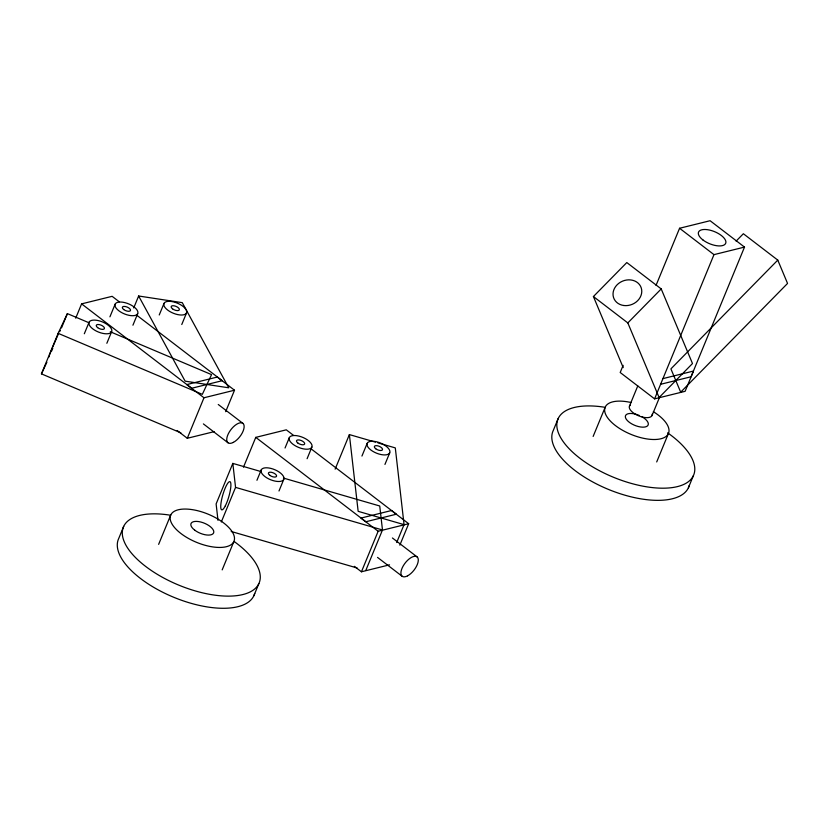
<?xml version="1.0" encoding="UTF-8"?>
<svg xmlns="http://www.w3.org/2000/svg" width="829" height="829" viewBox="0 0 829 829"><rect width="100%" height="100%" fill="white"/><g stroke="black" fill="none" stroke-linecap="round" stroke-linejoin="round"><path stroke-width="1.24" d="M59.885 331.04L60.113 330.336L59.398 331.662M49.481 355.019L52.548 347.506M180.857 432.852L41.45 373.869L58.154 333.341L67.387 313.621L88.838 322.699M61.491 327.921L67.387 313.621M75.708 318.181L81.605 303.87L112.133 296.326L119.262 301.797M84.32 333.755L89.097 322.18M109.925 316.833L115.169 304.098M106.848 343.289L111.625 331.704A12.228 5.44 22.4 0 0 96.724 320.295A12.228 5.44 22.4 0 0 92.724 328.833A12.228 5.44 22.4 0 0 111.625 331.704M133.728 307.932L138.64 296.005L182.276 302.658L228.763 387.806L185.126 381.153L138.64 296.005M132.93 325.206L137.697 313.631A12.228 5.44 22.4 0 0 122.806 302.212A12.228 5.44 22.4 0 0 118.806 310.751A12.228 5.44 22.4 0 0 137.697 313.631M159.241 314.979L164.018 303.404M181.769 324.512L186.535 312.937A12.228 5.44 22.4 0 0 171.644 301.518A12.228 5.44 22.4 0 0 167.645 310.056A12.228 5.44 22.4 0 0 186.535 312.937M123.708 526.394L118.692 538.549A73.398 32.632 22.4 0 0 174.95 597.771A73.398 32.632 22.4 0 0 254.7 593.45M177.168 430.531L187.292 438.282L203.986 397.765L234.514 390.221L225.675 411.671M158.629 544.363L170.774 514.902M261.218 471.628L232.825 463.401L216.12 503.928L217.996 520.332M243.477 467.173L255.767 437.37L286.285 429.826L293.425 435.298M221.322 521.949L235.56 487.379L232.825 463.401M256.938 480.292L261.239 469.877M222.182 569.875L233.851 541.586A34.248 15.233 22.4 0 0 192.141 509.617A34.248 15.233 22.4 0 0 180.94 533.524A34.248 15.233 22.4 0 0 233.851 541.586M285.041 448.012L289.331 437.598M278.99 490.986L283.767 479.411A12.228 5.44 22.4 0 0 268.865 467.991A12.228 5.44 22.4 0 0 264.865 476.53A12.228 5.44 22.4 0 0 283.767 479.411M307.093 458.706L311.859 447.132A12.228 5.44 22.4 0 0 296.969 435.712A12.228 5.44 22.4 0 0 292.969 444.251A12.228 5.44 22.4 0 0 311.859 447.132M253.861 595.74L258.866 583.585M335.134 469.152L349.382 434.583L375.444 442.137M361.941 456.054L367.185 443.318M384.946 464.427L389.713 452.852A12.228 5.44 22.4 0 0 374.822 441.432A12.228 5.44 22.4 0 0 370.822 449.971A12.228 5.44 22.4 0 0 389.713 452.852M354.366 566.352L361.444 571.782L378.148 531.265L408.676 523.721L399.837 545.171M365.776 570.497L382.48 529.969L379.734 505.991L283.445 478.074M396.687 542.518L404.065 524.633L395.298 447.898L377.92 442.862M558.228 418.458L553.212 430.614A73.398 32.632 22.4 0 0 609.47 489.835A73.398 32.632 22.4 0 0 689.22 485.525M593.139 436.437L605.294 406.966M656.04 285.373L679.573 228.265L710.101 220.721L744.504 247.094L691.065 376.76L660.537 384.304M623.139 365.351L620.196 372.501L654.599 398.863L685.117 391.319L693.469 371.06L662.941 378.604M629.48 406.044L637.781 385.899M654.599 398.863L713.976 254.638L744.504 247.094M652.009 415.578L659.822 396.614M656.703 461.95L668.371 433.65M688.381 487.804L693.386 475.649M53.004 346.387L58.507 333.61M51.429 351.392L52.807 348.232M41.45 373.869L46.88 362.263M48.828 357.092L49.377 355.973M593.419 296.544L626.807 262.555L661.21 288.927L692.495 363.537L659.107 397.526L627.822 322.916L593.419 296.544L623.211 367.599M627.822 322.916L661.21 288.927M736.121 241.115L743.364 233.737L777.778 260.109L787.55 283.435L680.692 392.19L670.91 368.874L777.778 260.109M187.292 438.282L214.151 431.65M361.444 571.782L389.537 564.839M404.065 524.633L358.149 511.327L349.382 434.583M235.56 487.379L382.48 529.969M231.208 531.482L357.133 567.989M110.288 331.766L211.561 374.625L202.328 394.345L58.154 333.341M679.573 228.265L713.976 254.638M136.588 315.082L222.213 380.708L191.686 388.252L81.605 303.87M310.751 448.582L396.366 514.208L365.848 521.752L255.767 437.37M234.514 390.221L217.312 377.04L186.794 384.583L203.986 397.765M408.676 523.721L391.475 510.529L360.947 518.084L378.148 531.265M218.255 404.479L242.876 423.35M392.418 537.98L417.028 556.85M203.395 423.909L228.006 442.779M377.547 557.409L402.169 576.279M652.216 414.137A12.228 5.44 22.4 0 1 638.434 415.743A12.228 5.44 22.4 0 1 630.465 404.935M653.345 411.681A34.248 15.233 22.4 0 1 658.661 439.204A34.248 15.233 22.4 0 1 607.958 418.251A34.248 15.233 22.4 0 1 631.325 402.583M641.978 416.78A12.228 5.44 22.4 0 1 643.978 427.132A12.228 5.44 22.4 0 1 625.646 418.075A12.228 5.44 22.4 0 1 639.138 415.381M667.625 432.821A73.398 32.632 22.4 0 1 671.303 487.711A73.398 32.632 22.4 0 1 565.969 445.183A73.398 32.632 22.4 0 1 604.009 407.143M234.13 541.482A73.398 32.632 22.4 0 1 236.13 595.719A73.398 32.632 22.4 0 1 131.231 552.86A73.398 32.632 22.4 0 1 169.499 515.068M97.635 327.621A4.373 1.938 22.4 0 0 104.381 328.647A4.373 1.938 22.4 0 0 99.055 324.564A4.373 1.938 22.4 0 0 97.635 327.621M172.546 308.844A4.373 1.938 22.4 0 0 179.302 309.87A4.373 1.938 22.4 0 0 173.976 305.787A4.373 1.938 22.4 0 0 172.546 308.844M233.384 442.365A12.228 5.679 -52.5 0 0 243.788 424.562A12.228 5.679 -52.5 0 0 229.146 432.261A12.228 5.679 -52.5 0 0 233.384 442.365M123.708 309.538A4.373 1.938 22.4 0 0 130.464 310.564A4.373 1.938 22.4 0 0 125.138 306.492A4.373 1.938 22.4 0 0 123.708 309.538M269.777 475.318A4.373 1.938 22.4 0 0 276.523 476.343A4.373 1.938 22.4 0 0 271.197 472.261A4.373 1.938 22.4 0 0 269.777 475.318M297.87 443.038A4.373 1.938 22.4 0 0 304.616 444.064A4.373 1.938 22.4 0 0 299.3 439.981A4.373 1.938 22.4 0 0 297.87 443.038M407.547 575.854A12.228 5.679 -52.5 0 0 417.951 558.062A12.228 5.679 -52.5 0 0 403.308 565.761A12.228 5.679 -52.5 0 0 407.547 575.854M225.322 505.835A14.684 3.14 -73.8 0 0 230.452 482.136A14.684 3.14 -73.8 0 0 221.695 499.245A14.684 3.14 -73.8 0 0 225.322 505.835M375.724 448.758A4.373 1.938 22.4 0 0 382.47 449.795A4.373 1.938 22.4 0 0 377.154 445.712A4.373 1.938 22.4 0 0 375.724 448.758M702.961 239.975A14.684 6.528 22.4 0 0 725.634 243.425A14.684 6.528 22.4 0 0 707.769 229.726A14.684 6.528 22.4 0 0 702.961 239.975M623.885 305.518A14.684 12.57 -22.7 0 0 641.231 287.86A14.684 12.57 -22.7 0 0 617.077 284.824A14.684 12.57 -22.7 0 0 623.885 305.518M194.68 530.125A12.228 5.44 22.4 0 0 213.571 533.006A12.228 5.44 22.4 0 0 198.68 521.586A12.228 5.44 22.4 0 0 194.68 530.125"/></g></svg>
